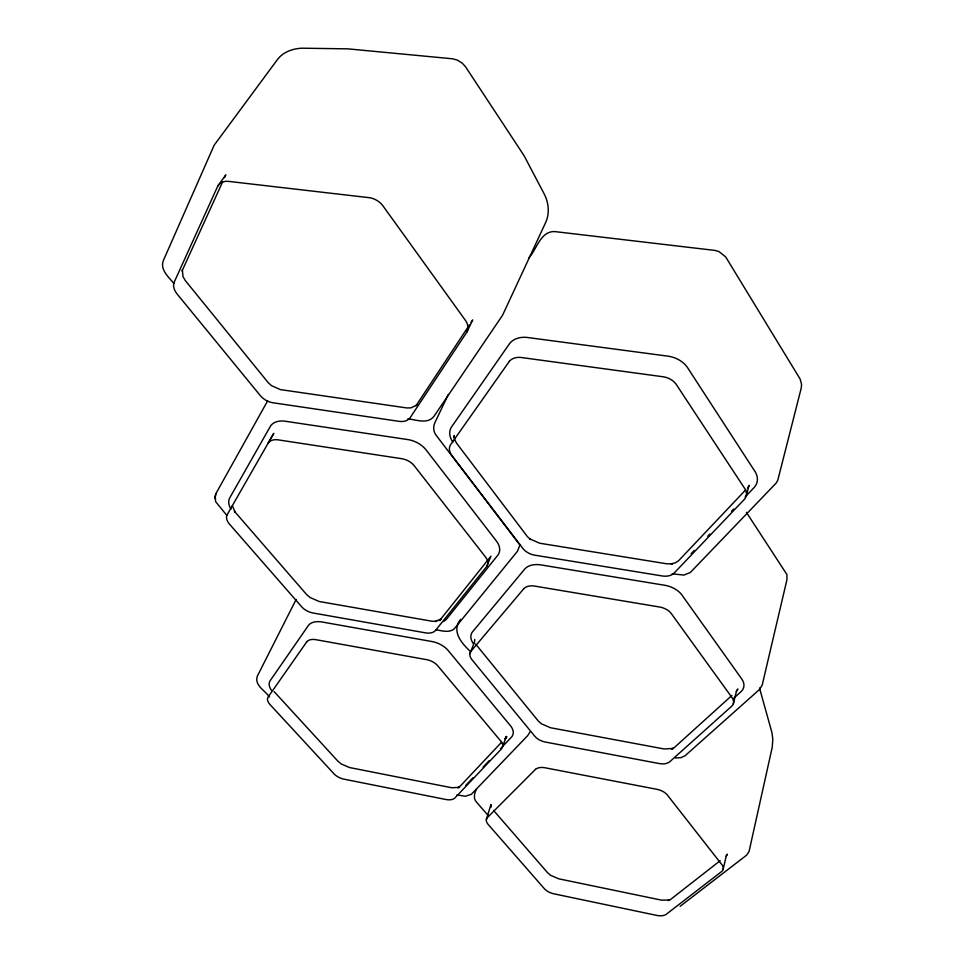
<?xml version="1.0" encoding="UTF-8"?>
<svg xmlns="http://www.w3.org/2000/svg" width="964" height="964" viewBox="0 0 964 964"><rect width="100%" height="100%" fill="white"/><g stroke="black" fill="none" stroke-linecap="round" stroke-linejoin="round"><path stroke-width="1.45" d="M454.032 437.873L454.189 435.487L454.598 439.355L456.37 442.91L527.356 536.562L530.417 539.43L529.682 538.84L539.707 543.226L666.69 563.795L672.378 563.868L671.125 563.856L675.451 562.783L678.487 560.843L745.774 489.784M474.722 639.469L474.481 642.169L469.878 653.773M182.353 269.86L182.991 276.572L185.257 280.488L268.185 382.636L271.583 385.721L280.416 389.601L406.784 407.941L411.074 407.856L416.846 404.976M226.865 515.463L215.587 501.569L215.309 496.364M215.346 496.207L215.803 493.797L267.618 400.916M214.876 498.605L215.803 493.797M723.084 869.6L726.217 856.153L727.434 854.14L726.109 856.056M733.363 703.708L736.424 691.381L737.858 688.995L736.351 691.429M746.172 496.159L749.088 485.374L747.486 488.35M486.326 819.581L490.941 804.542L491.206 807.037M502.702 746.498L506.341 736.424L505.413 738.448L506.835 736.653L504.799 738.822M476.493 789.022C474.36 793.167 472.938 798.807 476.782 802.434L488.555 815.942M520.126 544.539L517.439 551.288L455.514 627.299C450.971 633.758 441.958 630.781 435.68 629.685M486.784 566.374A13.749 9.05 22.5 0 0 485.94 557.553L413.881 465.311A14.291 9.7 25.6 0 0 402.494 458.816L277.608 439.777A14.135 9.303 28.8 0 0 268.245 443.006L273.776 433.33L227.022 514.945A13.424 8.375 28.3 0 0 229.083 523.657L302.057 607.212A12.893 7.869 25.6 0 0 312.312 612.863L426.064 632.95A13.062 8.158 23 0 0 435.33 630.673L486.784 566.374L490.929 556.18L439.548 620.635L441.138 618.888L435.15 621.467M460.611 619.358C451.08 631.299 461.66 643.362 470.577 651.628M224.552 177.593L225.793 174.882L217.707 186.197L174.086 282.416A15.4 10.508 34.3 0 0 176.701 293.514L260.702 396.084A14.629 9.869 30.2 0 0 272.282 402.675L399.65 421.425A14.773 10.327 26.9 0 0 409.977 417.954L466.817 332.17L472.709 319.952L471.071 322.446M182.027 271.017L222.708 181.654M530.104 731.748L527.754 735.568L471.312 794.348L465.251 796.252L456.924 794.902M448.356 394.36L434.812 422.822C433.161 426.594 433.282 431.173 435.644 434.619L519.825 544.877M296.105 599.5L257.436 675.933C253.809 685.055 265.269 690.742 269.462 696.972M415.966 405.784L469.42 324.928M528.67 258.015C536.815 249.652 540.177 231.215 554.577 231.565L714.987 250.423L719.072 251.616L725.699 256.942L800.156 379.105L801.554 384.274L801.277 387.938L777.828 480.108L776.165 483.084L690.32 572.496L683.91 575.074L672.209 573.821M501.726 742.063L459.888 786.479L457.707 787.745L459.599 787.335L451.706 787.745L349.534 767.537L341.232 763.958L338.099 761.391L274.137 691.634M465.696 785.467L472.854 777.888M483.097 767.079L489.242 760.584M500.497 748.691L511.764 736.797A18.328 10.905 20.6 0 0 510.812 726.169L447.778 650.025A18.919 11.628 22.5 0 0 432.691 641.663L321.277 621.864A18.665 11.243 24.9 0 0 308.601 625.178L269.956 680.994A17.834 10.242 25 0 0 271.499 690.369M691.176 553.685L694.297 550.408M707.781 536.225L709.853 534.044M731.652 511.137L733.725 508.956M745.148 496.966L754.487 487.145A22.654 16.352 15 0 0 755.318 472.011L687.248 367.176A23.449 17.786 18.1 0 0 668.968 356.294L526.742 337.4A22.979 17.135 23.8 0 0 509.727 343.389L451.273 427.329A21.714 15.291 24.3 0 0 452.875 442.199M731.917 695.442L674.246 747.63L671.547 749.064L673.378 748.426L664.256 748.98L550.42 727.724L541.467 723.831L538.286 721.024L475.613 644.024M733.64 698.322L741.424 691.309A20.123 12.821 15.2 0 0 742.063 679.415L681.644 594.619A20.726 13.809 17 0 0 665.546 585.401L540.105 564.784A20.292 13.412 20.6 0 0 525.006 568.736L472.288 632.119A19.292 12.122 21.4 0 0 473.553 643.904M720.204 860.671L670.57 899.46L668.136 900.533L669.739 900.002L661.509 900.135L558.698 878.807L550.613 875.312L547.745 872.902L493.556 810.411M680.15 906.305L746.69 855.092L749.076 851.417L772.248 747.172L772.803 739.111L771.923 732.507L759.499 688.019M436.656 621.382L432.161 621.25L319.277 601.524L310.071 597.511L306.564 594.499L234.373 511.233L235.108 512.221L232.372 505.678M675.378 757.993L680.837 757.68L685.006 755.812L759.475 689.513L762.211 685.006L786.913 579.846L786.937 574.58L746.365 512.306M407.856 418.882C416.315 419.677 427.582 424.582 433.981 416.315L502.545 315.3L545.913 221.925C549.685 213.14 548.697 202.922 544.467 194.475L524.127 155.77L465.419 66.588L462.021 62.985L457.358 60.13L452.682 58.804L347.799 48.851L302.214 48.2C292.622 48.477 282.645 52.14 276.945 60.214L214.141 145.239L163.398 260.449C159.687 269.751 168.784 276.993 173.845 283.476M217.707 186.197A16.388 11.809 36.4 0 1 228.131 181.328L369.634 197.728A16.472 12.472 32.8 0 1 382.66 205.453L465.745 320.819A15.653 11.604 27.1 0 1 466.817 332.17M230.986 509.197A19.967 12.592 28.3 0 1 229.492 498.328L270.523 426.052A21.015 13.966 28.9 0 1 284.488 421.123L408.76 439.717A21.244 14.556 25.7 0 1 425.714 449.429L496.894 541.66A20.449 13.592 22.5 0 1 498.063 554.89L446.465 619.225A19.449 12.279 23 0 1 443.103 621.575M306.829 641.747L268.016 697.165A11.978 6.808 25 0 0 269.691 704.202L334.267 774.104A11.592 6.423 23.2 0 0 343.497 779.057L446.38 799.59A11.749 6.603 21.2 0 0 454.779 798.108L501.774 748.51A12.315 7.242 20.6 0 0 501.087 741.449L437.367 665.365A12.713 7.736 22.5 0 0 427.245 659.774L315.324 639.578A12.544 7.471 24.9 0 0 306.829 641.747M509.317 361.38L450.405 444.994A14.605 10.182 24.3 0 0 451.477 454.924L523.175 548.841A14.062 9.459 21.1 0 0 534.164 555.083L662.762 576.05A14.376 9.773 17.2 0 0 673.884 573.327L744.557 499.135A15.243 10.905 15.1 0 0 745.064 489.037L676.065 384.142A15.786 11.869 18.2 0 0 663.786 376.864L520.729 357.439A15.46 11.435 23.8 0 0 509.317 361.38M523.91 588.57L470.793 651.483A12.978 8.061 21.4 0 0 471.661 659.34L535.044 736.556A12.58 7.531 19.5 0 0 544.853 741.955L659.689 763.645A12.845 7.736 16.8 0 0 669.594 761.897L731.953 705.985A13.544 8.519 15.4 0 0 732.339 698.069L671.101 613.297A13.954 9.194 17.1 0 0 660.28 607.127L534.044 585.992A13.665 8.917 20.6 0 0 523.91 588.57M535.49 769.356L487.182 817.773A11.688 6.519 20 0 0 487.892 824.136L544.648 889.001A11.375 6.121 18.7 0 0 553.493 893.736L657.171 915.487A11.604 6.266 16.8 0 0 666.088 914.426L721.843 871.372A12.183 6.832 15.7 0 0 722.144 865.009L667.136 794.746A12.508 7.314 16.8 0 0 657.46 789.42L544.6 767.693A12.243 7.134 19.3 0 0 535.49 769.356"/></g></svg>
